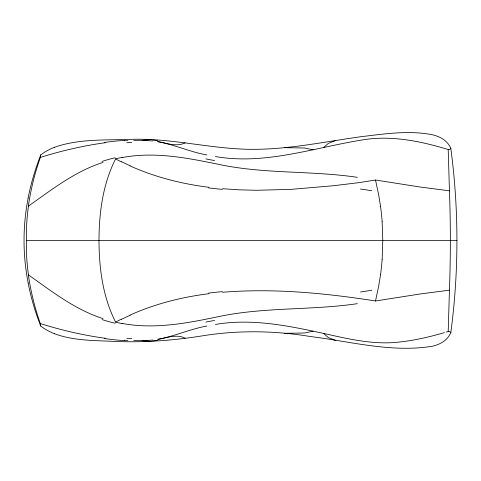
<?xml version="1.0" encoding="UTF-8"?>
<svg xmlns="http://www.w3.org/2000/svg" width="481" height="481" viewBox="0 0 481 481"><rect width="100%" height="100%" fill="white"/><g stroke="black" fill="none" stroke-linecap="round" stroke-linejoin="round"><path stroke-width="0.72" d="M54.305 147.336C79.052 138.57 105.874 140.338 131.704 139.334C168.188 138.155 203.944 147.132 240.241 148.99C280.868 151.19 320.881 142.286 360.894 136.718C384.535 133.916 408.802 130.08 432.443 134.77A44.108 44.108 0 0 1 436.538 135.979C441.973 137.837 447.108 141.288 449.867 146.446A22.204 22.204 0 0 1 450.817 148.388C458.958 209.457 458.958 271.543 450.823 332.611A22.204 22.204 0 0 1 449.873 334.554C447.108 339.712 441.973 343.169 436.538 345.015A44.108 44.108 0 0 1 432.443 346.224C391.666 352.922 350.559 341.474 310.245 336.508C274.651 330.615 238.191 330.074 202.543 335.822C172.553 340.638 142.178 342.797 111.82 341.294C92.532 340.434 72.625 340.554 54.305 333.664M102.988 318.596C75.216 309.764 51.948 291.474 28.457 274.916A231.848 231.848 0 0 1 26.491 253.457L26.497 227.543A231.848 231.848 0 0 1 28.457 206.084C51.948 189.526 75.216 171.236 102.988 162.404M446.188 332.088L448.208 331.487L449.44 290.175C450.649 257.064 450.661 223.936 449.44 190.825L448.208 149.513C421.981 141.594 394.426 135.72 366.937 139.237C316.787 146.579 266.727 165.494 215.44 156.547M382.148 259.439L382.78 240.5L382.148 221.561M28.391 206.072A251.184 251.184 0 0 1 40.368 157.467L40.663 155.05M380.567 274.513L378.739 285.798L375.511 300.98C325.024 293.091 273.623 288.095 222.535 292.268M323.587 147.583L328.301 143.416L335.786 140.47M185.131 142.833C176.557 147.252 166.354 142.959 157.473 141.606M450.823 148.388L449.555 149.519L448.208 149.513M121.344 319.15L115.584 322.066C102.838 296.963 99.08 268.356 98.996 240.5C99.08 212.644 102.838 184.037 115.584 158.934L121.344 161.85M130.092 315.061C155.056 303.86 181.842 297.048 208.958 293.705M40.326 157.449C61.526 150.739 83.285 145.731 105.327 142.719M444.408 332.618C430.2 336.754 415.734 340.193 401.01 341.841C374.891 345.34 348.911 339.057 323.587 333.417L313.119 331.168L304.503 333.002L284.59 333.315M157.75 339.345C166.528 337.975 176.653 333.778 185.131 338.167M206.908 326.016C190.211 329.034 174.627 336.249 157.96 339.309M449.44 190.825L420.418 187.061L375.511 180.02L359.367 182.594L333.489 185.732L290.626 189.394L256.764 190.272L239.646 189.845L222.535 188.732M122.162 157.588C154.816 151.317 187.981 158.063 220.003 164.628C265.241 174.098 311.826 170.551 357.395 177.333M215.44 324.453C248.04 318.831 281.144 324.392 313.119 331.168M375.511 300.98L420.418 293.939L449.44 290.175M357.395 303.667C310.912 310.522 263.372 306.866 217.28 316.889C186.147 323.352 153.884 329.485 122.162 323.412M152.82 340.037L144.168 340.656L133.724 340.656M448.208 331.487L449.555 331.481L450.823 332.611M133.724 140.344L142.172 140.296L151.094 139.58M124.453 140.783L127.862 140.578M26.239 240.5L456.95 240.5M142.172 140.296L152.82 140.963M284.59 147.685L304.503 147.998L313.119 149.831M127.862 340.422L127.182 340.386M151.094 341.42L142.172 340.704M126.725 340.362L124.453 340.217M208.958 187.295C181.842 183.952 155.056 177.14 130.092 165.939M105.327 338.281C83.285 335.269 61.526 330.261 40.326 323.551A251.184 251.184 0 0 1 28.391 274.928M157.96 141.691C174.627 144.751 190.217 151.966 206.908 154.984M335.786 340.53L328.301 337.584L323.587 333.417M375.511 180.02L378.739 195.202L380.567 206.487M40.326 323.551L40.663 325.95L39.664 323.322A249.675 249.675 0 0 1 28.108 282.942M124.501 340.626A51.996 9.379 4.2 0 1 104.611 338.564M131.746 338.48A56.89 11.159 4.5 0 1 126.78 338.245M157.491 340.314A87.53 75.048 -37.8 0 1 152.784 340.939M205.856 322.108A170.136 150.637 -0.4 0 1 214.61 320.46M122.126 323.551A70.569 33.189 9.3 0 1 115.524 322.198M115.043 323.208A73.791 36.153 8.9 0 1 102.05 319.57M121.44 319.318A338.48 293.037 47.6 0 1 130.195 315.253M208.61 293.103A137.109 51.299 -3.1 0 1 222.354 291.642M371.759 290.277A162.764 18.302 -8.7 0 1 360.491 291.985M152.784 140.061A87.53 75.048 37.8 0 1 157.491 140.686M214.61 160.54A170.136 150.637 0.4 0 1 205.856 158.892M115.524 158.802A70.569 33.189 -9.3 0 1 122.126 157.449M102.05 161.43A73.791 36.153 -8.9 0 1 115.043 157.792M130.195 165.747A338.48 293.037 -47.6 0 1 121.44 161.682M222.354 189.358A137.109 51.299 3.1 0 1 208.61 187.897M360.491 189.015A162.764 18.302 8.7 0 1 371.759 190.723M380.555 206.487A229.233 229.196 85 0 1 382.13 221.561M382.13 259.439A229.233 229.196 -85 0 1 380.555 274.513M104.611 142.436A51.996 9.379 -4.2 0 1 124.501 140.374M126.78 142.755A56.89 11.159 -4.5 0 1 131.746 142.52M54.317 333.634A54.461 54.461 0 0 1 40.626 325.992M28.09 198.052A251.587 251.587 0 0 1 40.723 155.074M40.626 155.008A54.461 54.461 0 0 1 54.317 147.366M28.169 282.93A220.286 220.286 0 0 1 28.169 198.07"/></g></svg>
